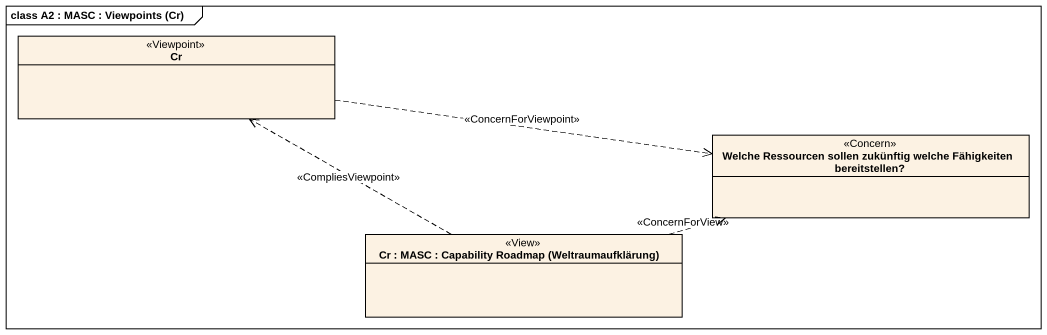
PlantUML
@startuml
mainframe class A2 : MASC : Viewpoints (Cr)
hide circle
hide empty members
class Cr <<Viewpoint>>
class "Welche Ressourcen sollen zukünftig welche Fähigkeiten bereitstellen?" as Welche_Ressourcen_sollen <<Concern>>
class "Cr : MASC : Capability Roadmap (Weltraumaufklärung)" as Cr_MASC_Capability_Roadmap <<View>>
Cr .right.> Welche_Ressourcen_sollen : <<ConcernForViewpoint>>
Cr_MASC_Capability_Roadmap .left.> Cr : <<CompliesViewpoint>>
Cr_MASC_Capability_Roadmap .right.> Welche_Ressourcen_sollen : <<ConcernForView>>
@enduml
